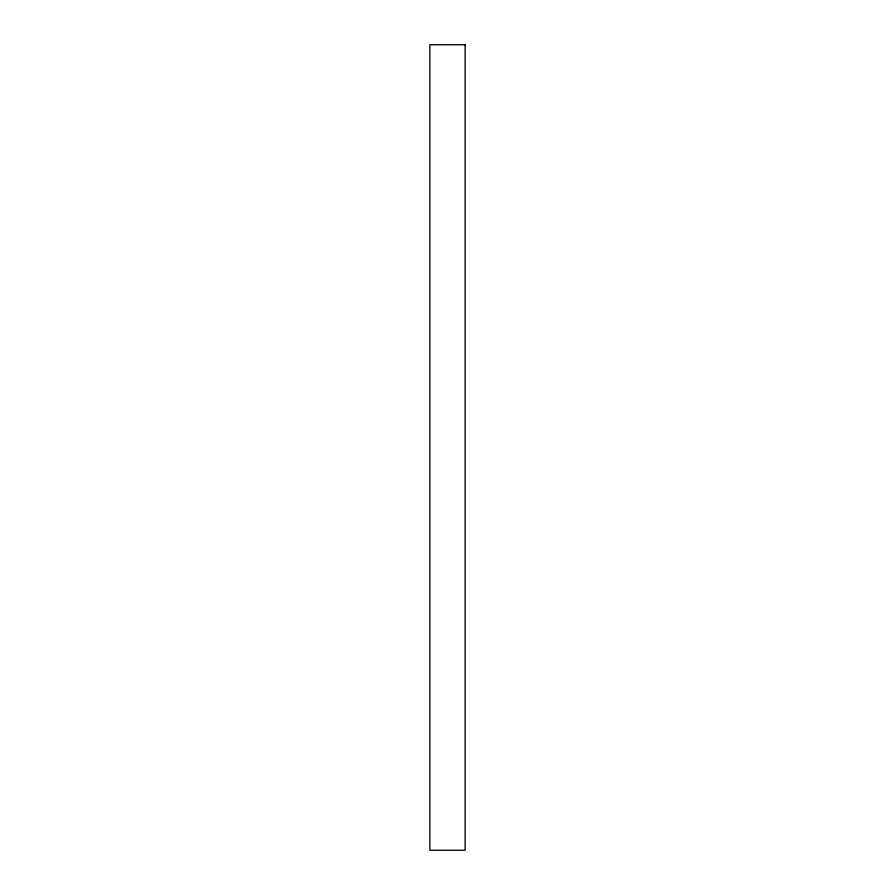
<?xml version="1.0" encoding="UTF-8"?>
<svg xmlns="http://www.w3.org/2000/svg" width="895" height="895" viewBox="0 0 895 895"><rect width="100%" height="100%" fill="white"/><g stroke="black" fill="none" stroke-linecap="round" stroke-linejoin="round"><path stroke-width="1.34" d="M465.12 44.75L429.88 44.75L429.88 850.25L465.12 850.25L465.12 44.75"/></g></svg>
